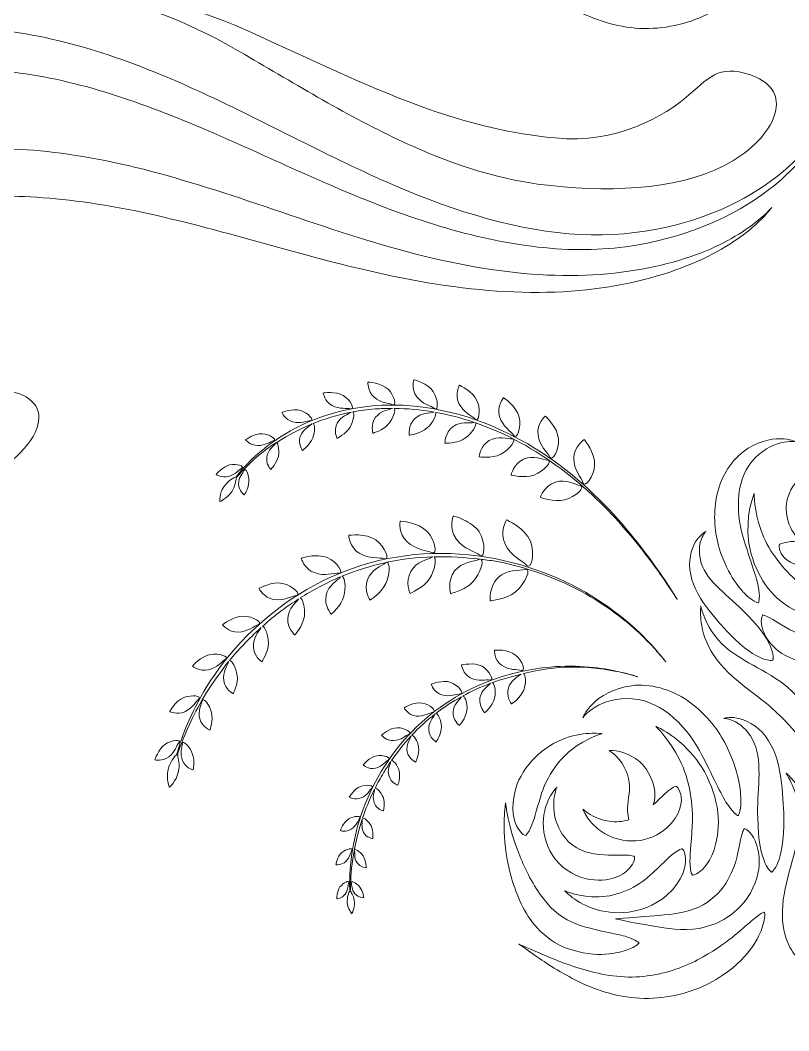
# Model space of a CAD drawing. Extents: x 359 to 483, y -510 to -85.
# Drawn here: x 398.54 to 419.09, y -264.51 to -237.5 of the extents above; entities that cross this region are included whole.
import ezdxf

# ---------------------------------------------------------------- set-up
doc = ezdxf.new("R2010")
doc.units = 0
doc.header["$MEASUREMENT"] = 0
doc.layers.add('Layer 1', color=7, linetype='Continuous')

msp = doc.modelspace()

# ---------------------------------------------------------------- linework, layer by layer
at = {"layer": 'Layer 1', "lineweight": 0}
for points, knots in [([(480.384, -236.21), (477.778, -218.221), (471.8, -202.258), (457.192, -190.652), (456.27, -189.919), (455.329, -189.239), (454.378, -188.583), (454.375, -188.577), (454.375, -188.574), (454.372, -188.568), (452.72, -185.571), (444.486, -174.406), (443.343, -166.788), (443.113, -165.25), (443.023, -163.689), (442.923, -162.139), (442.516, -155.827), (442.299, -149.504), (441.696, -143.205), (441.4, -140.11), (441.039, -137.006), (440.409, -133.958), (439.927, -131.628), (439.549, -128.164), (437.361, -126.737), (435.822, -125.733), (433.515, -125.783), (431.765, -125.417), (429.415, -124.926), (427.103, -124.275), (424.81, -123.567), (424.638, -123.514), (424.466, -123.476), (424.294, -123.43), (423.24, -120.997), (423.108, -118.615), (423.164, -117.16), (426.49, -115.522), (428.87, -111.133), (428.857, -105.967), (428.844, -100.129), (425.783, -95.293), (421.768, -94.311), (423.648, -93.525), (424.872, -91.484), (424.391, -89.236), (424.033, -87.566), (422.678, -86.221), (421.006, -85.876), (418.135, -85.282), (415.613, -87.462), (415.619, -90.226), (415.624, -92.127), (416.825, -93.741), (418.506, -94.37), (414.609, -95.495), (411.688, -100.28), (411.702, -106.008), (411.714, -111.174), (414.114, -115.551), (417.448, -117.174), (417.51, -118.618), (417.393, -120.978), (416.37, -123.399), (413.705, -123.916), (411.064, -124.78), (408.486, -125.448), (406.503, -125.963), (404.179, -125.643), (402.395, -126.819), (400.214, -128.258), (399.852, -131.723), (399.381, -134.055), (398.765, -137.106), (398.42, -140.212), (398.138, -143.309), (397.565, -149.61), (397.378, -155.934), (397.001, -162.248), (396.908, -163.799), (396.826, -165.36), (396.603, -166.899), (395.496, -174.522), (387.038, -186.635), (385.4, -189.64), (385.399, -189.643), (385.399, -189.644), (385.397, -189.647), (384.881, -190.029), (384.367, -190.419), (383.86, -190.826), (369.308, -202.502), (363.405, -218.492), (360.884, -236.493), (359.233, -248.287), (359.066, -443.788), (359.066, -443.788), (359.066, -479.813), (384.682, -509.503), (420.707, -509.503), (420.707, -509.503), (420.707, -509.503), (420.707, -509.503), (456.731, -509.503), (482.824, -479.813), (482.824, -443.788), (482.824, -443.788), (482.092, -247.996), (480.384, -236.21)], [0, 0, 0, 0, 1, 1, 1, 2, 2, 2, 3, 3, 3, 4, 4, 4, 5, 5, 5, 6, 6, 6, 7, 7, 7, 8, 8, 8, 9, 9, 9, 10, 10, 10, 11, 11, 11, 12, 12, 12, 13, 13, 13, 14, 14, 14, 15, 15, 15, 16, 16, 16, 17, 17, 17, 18, 18, 18, 19, 19, 19, 20, 20, 20, 21, 21, 21, 22, 22, 22, 23, 23, 23, 24, 24, 24, 25, 25, 25, 26, 26, 26, 27, 27, 27, 28, 28, 28, 29, 29, 29, 30, 30, 30, 31, 31, 31, 32, 32, 32, 33, 33, 33, 34, 34, 34, 35, 35, 35, 36, 36, 36, 36]), ([(412.37, -236.492), (412.678, -236.624), (413.109, -236.81), (413.606, -236.956), (414.101, -237.104), (414.667, -237.195), (415.201, -237.138), (415.738, -237.088), (416.245, -236.908), (416.65, -236.698), (417.461, -236.268), (417.831, -235.862), (418.083, -235.664), (418.325, -235.452), (418.435, -235.417), (418.435, -235.417), (418.435, -235.417), (418.486, -235.523), (418.372, -235.858), (418.251, -236.173), (417.945, -236.797), (416.969, -237.317), (416.485, -237.569), (415.859, -237.738), (415.222, -237.725), (414.579, -237.72), (413.97, -237.519), (413.481, -237.281), (412.988, -237.042), (412.596, -236.777), (412.318, -236.588), (412.043, -236.394), (411.876, -236.276), (411.876, -236.276), (411.876, -236.276), (412.063, -236.358), (412.37, -236.492)], [0, 0, 0, 0, 1, 1, 1, 2, 2, 2, 3, 3, 3, 4, 4, 4, 5, 5, 5, 6, 6, 6, 7, 7, 7, 8, 8, 8, 9, 9, 9, 10, 10, 10, 11, 11, 11, 12, 12, 12, 12]), ([(399.799, -236.942), (400.094, -236.86), (400.539, -236.786), (401.088, -236.812), (402.191, -236.839), (403.653, -237.321), (405.089, -238.001), (406.534, -238.66), (408.051, -239.387), (409.435, -239.87), (410.816, -240.368), (412.055, -240.587), (412.845, -240.648), (414.465, -240.827), (415.789, -240.064), (416.412, -239.506), (416.738, -239.227), (416.939, -239.02), (417.193, -238.924), (417.447, -238.834), (417.764, -238.822), (418.23, -239.036), (418.657, -239.23), (418.837, -239.551), (418.723, -239.98), (418.617, -240.406), (418.202, -240.902), (417.59, -241.262), (416.356, -242.005), (414.508, -242.121), (412.729, -241.922), (411.823, -241.853), (410.444, -241.514), (409.035, -240.873), (407.616, -240.246), (406.157, -239.364), (404.796, -238.57), (403.452, -237.76), (402.125, -237.157), (401.069, -237.011), (400.547, -236.927), (400.108, -236.949), (399.81, -236.996), (399.511, -237.04), (399.347, -237.09), (399.347, -237.09), (399.347, -237.09), (399.503, -237.021), (399.799, -236.942)], [0, 0, 0, 0, 1, 1, 1, 2, 2, 2, 3, 3, 3, 4, 4, 4, 5, 5, 5, 6, 6, 6, 7, 7, 7, 8, 8, 8, 9, 9, 9, 10, 10, 10, 11, 11, 11, 12, 12, 12, 13, 13, 13, 14, 14, 14, 15, 15, 15, 16, 16, 16, 16]), ([(398.422, -249.181), (397.761, -249.783), (396.49, -250.333), (394.899, -250.256), (394.108, -250.217), (393.243, -250.003), (392.414, -249.565), (391.588, -249.115), (390.833, -248.423), (390.302, -247.566), (389.758, -246.716), (389.418, -245.707), (389.326, -244.642), (389.242, -243.583), (389.431, -242.429), (389.965, -241.437), (390.467, -240.429), (391.488, -239.343), (392.914, -238.636), (394.326, -237.928), (396.141, -237.546), (397.997, -237.777), (399.847, -237.972), (401.682, -238.645), (403.417, -239.448), (405.159, -240.251), (406.829, -241.182), (408.513, -241.905), (410.19, -242.635), (411.897, -243.143), (413.509, -243.231), (415.113, -243.315), (416.585, -242.933), (417.691, -242.369), (418.808, -241.804), (419.534, -241.04), (419.937, -240.46), (420.132, -240.163), (420.274, -239.923), (420.347, -239.748), (420.428, -239.577), (420.47, -239.487), (420.47, -239.487), (420.47, -239.487), (420.432, -239.579), (420.36, -239.754), (420.295, -239.933), (420.165, -240.18), (419.983, -240.49), (419.605, -241.095), (418.905, -241.91), (417.786, -242.544), (416.678, -243.177), (415.181, -243.646), (413.496, -243.636), (411.817, -243.621), (410.019, -243.171), (408.273, -242.498), (406.519, -241.833), (404.797, -240.964), (403.066, -240.249), (401.34, -239.53), (399.58, -238.97), (397.897, -238.851), (396.226, -238.7), (394.668, -239.093), (393.476, -239.724), (392.277, -240.358), (391.49, -241.245), (391.102, -242.024), (390.26, -243.583), (390.708, -245.501), (391.641, -246.633), (392.575, -247.822), (393.891, -248.165), (394.956, -248.142), (396.038, -248.114), (396.851, -247.796), (397.436, -247.605), (398.024, -247.415), (398.472, -247.334), (398.849, -247.685), (399.192, -247.997), (399.097, -248.569), (398.422, -249.181)], [0, 0, 0, 0, 1, 1, 1, 2, 2, 2, 3, 3, 3, 4, 4, 4, 5, 5, 5, 6, 6, 6, 7, 7, 7, 8, 8, 8, 9, 9, 9, 10, 10, 10, 11, 11, 11, 12, 12, 12, 13, 13, 13, 14, 14, 14, 15, 15, 15, 16, 16, 16, 17, 17, 17, 18, 18, 18, 19, 19, 19, 20, 20, 20, 21, 21, 21, 22, 22, 22, 23, 23, 23, 24, 24, 24, 25, 25, 25, 26, 26, 26, 27, 27, 27, 28, 28, 28, 28]), ([(394.289, -244.407), (394.392, -244.583), (394.574, -244.714), (394.797, -244.803), (395.294, -245.001), (395.845, -245.018), (396.179, -245.105), (396.523, -245.199), (396.814, -245.345), (397.093, -245.773), (397.354, -246.162), (397.176, -246.648), (396.536, -246.93), (395.908, -247.192), (394.933, -247.266), (393.822, -246.679), (393.262, -246.372), (392.671, -245.793), (392.459, -244.961), (392.241, -244.134), (392.519, -243.203), (393.07, -242.614), (393.6, -242.024), (394.258, -241.687), (394.923, -241.438), (395.593, -241.196), (396.302, -241.057), (397.013, -240.986), (398.445, -240.816), (400.615, -241.09), (402.903, -241.784), (405.2, -242.457), (407.629, -243.463), (410.016, -243.962), (411.205, -244.216), (412.379, -244.349), (413.455, -244.325), (414.532, -244.3), (415.512, -244.132), (416.303, -243.875), (417.1, -243.628), (417.699, -243.283), (418.079, -243.003), (418.458, -242.717), (418.633, -242.513), (418.633, -242.513), (418.633, -242.513), (418.589, -242.563), (418.506, -242.658), (418.426, -242.757), (418.292, -242.886), (418.114, -243.046), (417.751, -243.357), (417.167, -243.752), (416.371, -244.063), (415.58, -244.384), (414.588, -244.627), (413.478, -244.729), (412.366, -244.83), (411.145, -244.774), (409.903, -244.592), (407.411, -244.235), (404.877, -243.361), (402.625, -242.827), (400.372, -242.267), (398.364, -242.11), (397.143, -242.259), (395.938, -242.363), (394.766, -242.932), (394.349, -243.627), (394.156, -243.946), (394.191, -244.234), (394.289, -244.407)], [0, 0, 0, 0, 1, 1, 1, 2, 2, 2, 3, 3, 3, 4, 4, 4, 5, 5, 5, 6, 6, 6, 7, 7, 7, 8, 8, 8, 9, 9, 9, 10, 10, 10, 11, 11, 11, 12, 12, 12, 13, 13, 13, 14, 14, 14, 15, 15, 15, 16, 16, 16, 17, 17, 17, 18, 18, 18, 19, 19, 19, 20, 20, 20, 21, 21, 21, 22, 22, 22, 23, 23, 23, 24, 24, 24, 24]), ([(408.502, -247.783), (408.394, -247.729), (408.186, -247.74), (408.002, -247.575), (407.815, -247.415), (407.84, -247.174), (407.84, -247.174), (407.84, -247.174), (408.199, -247.192), (408.378, -247.368), (408.558, -247.545), (408.606, -247.834), (408.502, -247.783)], [0, 0, 0, 0, 1, 1, 1, 2, 2, 2, 3, 3, 3, 4, 4, 4, 4]), ([(409.62, -247.884), (409.519, -247.81), (409.3, -247.771), (409.144, -247.566), (408.986, -247.357), (409.068, -247.111), (409.068, -247.111), (409.068, -247.111), (409.437, -247.205), (409.583, -247.427), (409.731, -247.645), (409.717, -247.962), (409.62, -247.884)], [0, 0, 0, 0, 1, 1, 1, 2, 2, 2, 3, 3, 3, 4, 4, 4, 4]), ([(410.706, -248.167), (410.615, -248.068), (410.391, -247.993), (410.271, -247.745), (410.147, -247.501), (410.286, -247.26), (410.286, -247.26), (410.286, -247.26), (410.65, -247.426), (410.759, -247.684), (410.869, -247.94), (410.793, -248.262), (410.706, -248.167)], [0, 0, 0, 0, 1, 1, 1, 2, 2, 2, 3, 3, 3, 4, 4, 4, 4]), ([(407.384, -247.886), (407.275, -247.865), (407.085, -247.906), (406.882, -247.801), (406.676, -247.692), (406.644, -247.468), (406.644, -247.468), (406.644, -247.468), (406.974, -247.41), (407.179, -247.536), (407.382, -247.654), (407.491, -247.915), (407.384, -247.886)], [0, 0, 0, 0, 1, 1, 1, 2, 2, 2, 3, 3, 3, 4, 4, 4, 4]), ([(411.738, -248.605), (411.66, -248.49), (411.439, -248.37), (411.357, -248.095), (411.273, -247.817), (411.462, -247.591), (411.462, -247.591), (411.462, -247.591), (411.812, -247.827), (411.88, -248.111), (411.949, -248.396), (411.812, -248.721), (411.738, -248.605)], [0, 0, 0, 0, 1, 1, 1, 2, 2, 2, 3, 3, 3, 4, 4, 4, 4]), ([(410.71, -248.265), (410.764, -248.311), (410.62, -248.551), (410.431, -248.678), (410.214, -248.821), (409.896, -248.809), (409.896, -248.809), (409.896, -248.809), (409.893, -248.533), (410.104, -248.371), (410.318, -248.215), (410.547, -248.278), (410.674, -248.259), (410.682, -248.259), (410.686, -248.259), (410.69, -248.258), (410.343, -248.139), (409.99, -248.045), (409.641, -247.984), (409.687, -248.031), (409.583, -248.258), (409.426, -248.399), (409.24, -248.561), (408.944, -248.592), (408.944, -248.592), (408.944, -248.592), (408.906, -248.334), (409.084, -248.159), (409.265, -247.98), (409.486, -248.016), (409.603, -247.978), (409.603, -247.978), (409.607, -247.977), (409.607, -247.977), (409.244, -247.914), (408.885, -247.882), (408.54, -247.878), (408.584, -247.919), (408.517, -248.144), (408.392, -248.292), (408.242, -248.47), (407.973, -248.541), (407.973, -248.541), (407.973, -248.541), (407.902, -248.308), (408.043, -248.117), (408.186, -247.933), (408.393, -247.924), (408.498, -247.878), (408.339, -247.875), (408.183, -247.886), (408.031, -247.894), (407.822, -247.912), (407.625, -247.937), (407.437, -247.972), (407.483, -248.005), (407.453, -248.218), (407.362, -248.379), (407.25, -248.564), (407.012, -248.676), (407.012, -248.676), (407.012, -248.676), (406.912, -248.472), (407.015, -248.274), (407.117, -248.075), (407.307, -248.044), (407.396, -247.978), (407.006, -248.055), (406.667, -248.164), (406.371, -248.282), (406.421, -248.292), (406.428, -248.507), (406.364, -248.669), (406.29, -248.863), (406.086, -249.001), (406.086, -249.001), (406.086, -249.001), (405.964, -248.826), (406.03, -248.627), (406.1, -248.43), (406.27, -248.363), (406.343, -248.293), (406.343, -248.293), (406.344, -248.293), (406.344, -248.293), (404.916, -248.915), (404.518, -249.546), (404.326, -249.72), (404.327, -249.724), (404.327, -249.73), (404.324, -249.738), (404.286, -249.821), (404.308, -249.948), (404.189, -250.117), (404.072, -250.285), (403.879, -250.371), (403.879, -250.371), (403.879, -250.371), (403.86, -250.155), (403.987, -249.973), (404.086, -249.829), (404.259, -249.712), (404.312, -249.713), (404.42, -249.574), (404.634, -249.281), (405.166, -248.872), (405.694, -248.483), (406.581, -247.933), (408.024, -247.805), (408.993, -247.727), (410.124, -247.912), (411.164, -248.357), (412.209, -248.791), (413.149, -249.472), (413.881, -250.178), (414.62, -250.883), (415.167, -251.601), (415.538, -252.125), (415.908, -252.651), (416.107, -252.985), (416.107, -252.985), (416.107, -252.985), (415.975, -252.786), (415.746, -252.443), (415.51, -252.104), (415.167, -251.628), (414.709, -251.103), (413.814, -250.05), (412.38, -248.82), (410.71, -248.265)], [0, 0, 0, 0, 1, 1, 1, 2, 2, 2, 3, 3, 3, 4, 4, 4, 5, 5, 5, 6, 6, 6, 7, 7, 7, 8, 8, 8, 9, 9, 9, 10, 10, 10, 11, 11, 11, 12, 12, 12, 13, 13, 13, 14, 14, 14, 15, 15, 15, 16, 16, 16, 17, 17, 17, 18, 18, 18, 19, 19, 19, 20, 20, 20, 21, 21, 21, 22, 22, 22, 23, 23, 23, 24, 24, 24, 25, 25, 25, 26, 26, 26, 27, 27, 27, 28, 28, 28, 29, 29, 29, 30, 30, 30, 31, 31, 31, 32, 32, 32, 33, 33, 33, 34, 34, 34, 35, 35, 35, 36, 36, 36, 37, 37, 37, 38, 38, 38, 39, 39, 39, 40, 40, 40, 41, 41, 41, 42, 42, 42, 43, 43, 43, 43]), ([(406.309, -248.21), (406.202, -248.208), (406.043, -248.294), (405.832, -248.236), (405.619, -248.18), (405.54, -247.988), (405.54, -247.988), (405.54, -247.988), (405.829, -247.87), (406.041, -247.936), (406.256, -248.006), (406.411, -248.211), (406.309, -248.21)], [0, 0, 0, 0, 1, 1, 1, 2, 2, 2, 3, 3, 3, 4, 4, 4, 4]), ([(412.931, -248.689), (412.958, -248.994), (412.762, -249.308), (412.702, -249.179), (412.639, -249.045), (412.425, -248.889), (412.385, -248.588), (412.341, -248.289), (412.578, -248.083), (412.578, -248.083), (412.578, -248.083), (412.908, -248.38), (412.931, -248.689)], [0, 0, 0, 0, 1, 1, 1, 2, 2, 2, 3, 3, 3, 4, 4, 4, 4]), ([(405.319, -248.74), (405.227, -248.769), (405.095, -248.872), (404.893, -248.872), (404.688, -248.871), (404.568, -248.718), (404.568, -248.718), (404.568, -248.718), (404.799, -248.545), (405.012, -248.56), (405.221, -248.568), (405.413, -248.719), (405.319, -248.74)], [0, 0, 0, 0, 1, 1, 1, 2, 2, 2, 3, 3, 3, 4, 4, 4, 4]), ([(410.808, -249.171), (410.808, -249.171), (410.841, -248.878), (411.081, -248.739), (411.326, -248.599), (411.557, -248.7), (411.693, -248.693), (411.831, -248.69), (411.634, -248.98), (411.388, -249.104), (411.141, -249.228), (410.808, -249.171), (410.808, -249.171)], [0, 0, 0, 0, 1, 1, 1, 2, 2, 2, 3, 3, 3, 4, 4, 4, 4]), ([(413.899, -249.389), (413.88, -249.71), (413.631, -250.011), (413.587, -249.867), (413.54, -249.719), (413.339, -249.526), (413.341, -249.21), (413.342, -248.89), (413.621, -248.713), (413.621, -248.713), (413.621, -248.713), (413.917, -249.069), (413.899, -249.389)], [0, 0, 0, 0, 1, 1, 1, 2, 2, 2, 3, 3, 3, 4, 4, 4, 4]), ([(418.876, -248.8), (418.643, -248.852), (418.34, -249.016), (418.111, -249.292), (417.624, -249.845), (417.688, -250.786), (417.897, -251.416), (418.103, -252.067), (418.258, -252.474), (418.287, -252.73), (418.325, -252.984), (418.277, -253.076), (418.277, -253.076), (418.277, -253.076), (418.173, -253.069), (417.98, -252.895), (417.798, -252.716), (417.477, -252.389), (417.229, -251.613), (417.112, -251.223), (417.061, -250.732), (417.158, -250.25), (417.247, -249.768), (417.518, -249.302), (417.872, -249.038), (418.221, -248.77), (418.605, -248.681), (418.865, -248.691), (419.129, -248.695), (419.268, -248.767), (419.268, -248.767), (419.268, -248.767), (419.112, -248.739), (418.876, -248.8)], [0, 0, 0, 0, 1, 1, 1, 2, 2, 2, 3, 3, 3, 4, 4, 4, 5, 5, 5, 6, 6, 6, 7, 7, 7, 8, 8, 8, 9, 9, 9, 10, 10, 10, 11, 11, 11, 11]), ([(405.136, -249.174), (405.166, -248.975), (405.317, -248.895), (405.369, -248.813), (405.426, -248.736), (405.481, -248.969), (405.445, -249.16), (405.403, -249.345), (405.242, -249.508), (405.242, -249.508), (405.242, -249.508), (405.105, -249.369), (405.136, -249.174)], [0, 0, 0, 0, 1, 1, 1, 2, 2, 2, 3, 3, 3, 4, 4, 4, 4]), ([(411.663, -249.658), (411.663, -249.658), (411.731, -249.355), (412.001, -249.235), (412.271, -249.12), (412.502, -249.251), (412.645, -249.262), (412.791, -249.272), (412.55, -249.556), (412.278, -249.659), (412.006, -249.757), (411.663, -249.658), (411.663, -249.658)], [0, 0, 0, 0, 1, 1, 1, 2, 2, 2, 3, 3, 3, 4, 4, 4, 4]), ([(404.468, -249.473), (404.385, -249.516), (404.303, -249.647), (404.116, -249.695), (403.928, -249.746), (403.783, -249.646), (403.783, -249.646), (403.783, -249.646), (403.951, -249.438), (404.142, -249.391), (404.337, -249.348), (404.548, -249.431), (404.468, -249.473)], [0, 0, 0, 0, 1, 1, 1, 2, 2, 2, 3, 3, 3, 4, 4, 4, 4]), ([(404.38, -249.901), (404.379, -249.717), (404.492, -249.61), (404.532, -249.532), (404.57, -249.451), (404.658, -249.658), (404.654, -249.836), (404.654, -250.017), (404.533, -250.191), (404.533, -250.191), (404.533, -250.191), (404.383, -250.084), (404.38, -249.901)], [0, 0, 0, 0, 1, 1, 1, 2, 2, 2, 3, 3, 3, 4, 4, 4, 4]), ([(412.848, -249.847), (413.145, -249.754), (413.371, -249.917), (413.52, -249.943), (413.67, -249.971), (413.391, -250.246), (413.096, -250.322), (412.799, -250.399), (412.45, -250.252), (412.45, -250.252), (412.45, -250.252), (412.556, -249.939), (412.848, -249.847)], [0, 0, 0, 0, 1, 1, 1, 2, 2, 2, 3, 3, 3, 4, 4, 4, 4]), ([(419.405, -250.295), (419.487, -250.573), (419.693, -250.76), (419.851, -250.873), (420.042, -251.007), (420.147, -251.159), (420.204, -251.263), (420.334, -251.192), (420.458, -251.101), (420.555, -250.97), (420.792, -250.676), (420.813, -250.328), (420.813, -250.328), (420.813, -250.328), (420.85, -250.401), (420.882, -250.538), (420.913, -250.674), (420.93, -250.88), (420.873, -251.113), (420.816, -251.344), (420.683, -251.6), (420.464, -251.792), (420.246, -251.989), (419.959, -252.092), (419.712, -252.109), (419.205, -252.132), (418.961, -251.891), (418.884, -251.753), (418.802, -251.603), (418.839, -251.515), (418.839, -251.515), (418.839, -251.515), (418.919, -251.47), (419.057, -251.45), (419.15, -251.434), (419.276, -251.429), (419.425, -251.424), (419.424, -251.423), (419.423, -251.423), (419.422, -251.422), (419.095, -251.195), (418.938, -250.637), (419.057, -250.289), (419.153, -249.926), (419.372, -249.773), (419.372, -249.773), (419.372, -249.773), (419.316, -250.031), (419.405, -250.295)], [0, 0, 0, 0, 1, 1, 1, 2, 2, 2, 3, 3, 3, 4, 4, 4, 5, 5, 5, 6, 6, 6, 7, 7, 7, 8, 8, 8, 9, 9, 9, 10, 10, 10, 11, 11, 11, 12, 12, 12, 13, 13, 13, 14, 14, 14, 15, 15, 15, 16, 16, 16, 16]), ([(417.998, -251.177), (417.977, -250.565), (418.165, -250.156), (418.165, -250.156), (418.165, -250.156), (418.156, -250.606), (418.34, -251.115), (418.513, -251.633), (418.901, -252.133), (419.253, -252.439), (419.599, -252.752), (419.816, -252.931), (419.933, -253.077), (420.052, -253.219), (420.068, -253.312), (420.068, -253.312), (420.068, -253.312), (420.005, -253.387), (419.801, -253.4), (419.605, -253.408), (419.229, -253.356), (418.779, -252.95), (418.319, -252.552), (417.998, -251.782), (417.998, -251.177)], [0, 0, 0, 0, 1, 1, 1, 2, 2, 2, 3, 3, 3, 4, 4, 4, 5, 5, 5, 6, 6, 6, 7, 7, 7, 8, 8, 8, 8]), ([(409.554, -251.737), (409.412, -251.67), (409.125, -251.662), (408.885, -251.447), (408.641, -251.223), (408.698, -250.891), (408.698, -250.891), (408.698, -250.891), (409.191, -250.916), (409.421, -251.168), (409.652, -251.409), (409.691, -251.806), (409.554, -251.737)], [0, 0, 0, 0, 1, 1, 1, 2, 2, 2, 3, 3, 3, 4, 4, 4, 4]), ([(410.833, -251.799), (410.7, -251.693), (410.4, -251.654), (410.198, -251.367), (409.99, -251.092), (410.12, -250.756), (410.12, -250.756), (410.12, -250.756), (410.246, -250.779), (410.396, -250.854), (410.545, -250.926), (410.717, -251.035), (410.812, -251.18), (411, -251.482), (410.96, -251.904), (410.833, -251.799)], [0, 0, 0, 0, 1, 1, 1, 2, 2, 2, 3, 3, 3, 4, 4, 4, 5, 5, 5, 5]), ([(411.546, -250.859), (411.546, -250.859), (412.049, -251.077), (412.182, -251.431), (412.319, -251.774), (412.195, -252.202), (412.082, -252.074), (411.966, -251.937), (411.663, -251.838), (411.507, -251.51), (411.346, -251.177), (411.546, -250.859), (411.546, -250.859)], [0, 0, 0, 0, 1, 1, 1, 2, 2, 2, 3, 3, 3, 4, 4, 4, 4]), ([(408.285, -251.897), (408.137, -251.849), (407.875, -251.914), (407.608, -251.75), (407.337, -251.584), (407.324, -251.27), (407.324, -251.27), (407.324, -251.27), (407.786, -251.205), (408.049, -251.394), (408.312, -251.579), (408.426, -251.939), (408.285, -251.897)], [0, 0, 0, 0, 1, 1, 1, 2, 2, 2, 3, 3, 3, 4, 4, 4, 4]), ([(416.784, -252.107), (416.983, -252.59), (417.611, -252.991), (418.003, -253.42), (418.794, -254.241), (418.663, -254.606), (418.663, -254.606), (418.663, -254.606), (418.293, -254.724), (417.501, -253.904), (417.303, -253.695), (417.093, -253.457), (416.879, -253.171), (416.669, -252.887), (416.483, -252.538), (416.446, -252.188), (416.408, -251.842), (416.513, -251.548), (416.635, -251.385), (416.76, -251.219), (416.871, -251.171), (416.871, -251.171), (416.871, -251.171), (416.786, -251.26), (416.732, -251.434), (416.679, -251.606), (416.681, -251.864), (416.784, -252.107)], [0, 0, 0, 0, 1, 1, 1, 2, 2, 2, 3, 3, 3, 4, 4, 4, 5, 5, 5, 6, 6, 6, 7, 7, 7, 8, 8, 8, 9, 9, 9, 9]), ([(406.856, -253.378), (406.856, -253.378), (406.662, -253.156), (406.72, -252.872), (406.787, -252.601), (407.016, -252.487), (407.105, -252.38), (407.105, -252.38), (407.108, -252.377), (407.108, -252.377), (406.723, -252.544), (406.358, -252.733), (406.027, -252.944), (406.094, -252.956), (406.169, -253.214), (406.14, -253.434), (406.101, -253.692), (405.883, -253.934), (405.883, -253.934), (405.883, -253.934), (405.674, -253.752), (405.696, -253.481), (405.715, -253.206), (405.919, -253.086), (405.986, -252.971), (405.836, -253.073), (405.683, -253.163), (405.548, -253.273), (405.355, -253.416), (405.178, -253.557), (405.017, -253.706), (405.081, -253.709), (405.181, -253.939), (405.178, -254.146), (405.179, -254.399), (404.999, -254.647), (404.999, -254.647), (404.999, -254.647), (404.784, -254.501), (404.775, -254.248), (404.768, -253.997), (404.925, -253.845), (404.982, -253.737), (404.642, -254.037), (404.372, -254.34), (404.136, -254.618), (404.193, -254.601), (404.315, -254.808), (404.344, -255.013), (404.373, -255.249), (404.235, -255.501), (404.235, -255.501), (404.235, -255.501), (404.02, -255.39), (403.982, -255.152), (403.95, -254.917), (404.085, -254.758), (404.114, -254.644), (404.114, -254.644), (404.115, -254.643), (404.115, -254.643), (403.567, -255.335), (403.26, -255.898), (403.076, -256.31), (402.889, -256.722), (402.794, -256.977), (402.748, -257.126), (402.752, -257.129), (402.754, -257.135), (402.754, -257.146), (402.757, -257.251), (402.823, -257.374), (402.767, -257.606), (402.715, -257.837), (402.533, -258.001), (402.533, -258.001), (402.533, -258.001), (402.439, -257.778), (402.494, -257.533), (402.538, -257.341), (402.681, -257.148), (402.731, -257.125), (402.78, -256.928), (402.892, -256.536), (403.227, -255.851), (403.579, -255.186), (404.175, -254.185), (405.488, -253.192), (406.367, -252.528), (407.56, -251.972), (408.845, -251.816), (410.125, -251.64), (411.451, -251.845), (412.533, -252.265), (413.628, -252.669), (414.468, -253.293), (415.006, -253.785), (415.271, -254.038), (415.475, -254.25), (415.6, -254.409), (415.73, -254.564), (415.801, -254.649), (415.801, -254.649), (415.801, -254.649), (415.757, -254.597), (415.674, -254.501), (415.589, -254.407), (415.477, -254.258), (415.306, -254.097), (414.982, -253.757), (414.472, -253.316), (413.79, -252.912), (413.108, -252.509), (412.248, -252.161), (411.301, -251.97), (411.159, -251.944), (411.011, -251.933), (410.866, -251.914), (410.94, -251.964), (410.84, -252.296), (410.65, -252.503), (410.54, -252.63), (410.388, -252.71), (410.265, -252.758), (410.141, -252.803), (410.045, -252.831), (410.045, -252.831), (410.045, -252.831), (409.953, -252.491), (410.156, -252.223), (410.364, -251.968), (410.668, -251.973), (410.817, -251.912), (410.828, -251.908), (410.835, -251.911), (410.844, -251.911), (410.437, -251.861), (410.023, -251.831), (409.606, -251.844), (409.679, -251.881), (409.63, -252.204), (409.483, -252.43), (409.309, -252.684), (408.963, -252.822), (408.963, -252.822), (408.963, -252.822), (408.828, -252.516), (408.982, -252.239), (409.14, -251.954), (409.427, -251.937), (409.558, -251.849), (409.565, -251.845), (409.569, -251.847), (409.575, -251.845), (409.162, -251.859), (408.749, -251.9), (408.347, -251.991), (408.427, -252.004), (408.427, -252.323), (408.321, -252.556), (408.197, -252.821), (407.892, -253.001), (407.892, -253.001), (407.892, -253.001), (407.721, -252.733), (407.827, -252.456), (407.936, -252.174), (408.195, -252.094), (408.308, -252.005), (408.316, -252), (408.319, -251.998), (408.323, -251.996), (407.913, -252.078), (407.521, -252.214), (407.145, -252.363), (407.219, -252.382), (407.258, -252.659), (407.197, -252.894), (407.123, -253.169), (406.856, -253.378), (406.856, -253.378)], [0, 0, 0, 0, 1, 1, 1, 2, 2, 2, 3, 3, 3, 4, 4, 4, 5, 5, 5, 6, 6, 6, 7, 7, 7, 8, 8, 8, 9, 9, 9, 10, 10, 10, 11, 11, 11, 12, 12, 12, 13, 13, 13, 14, 14, 14, 15, 15, 15, 16, 16, 16, 17, 17, 17, 18, 18, 18, 19, 19, 19, 20, 20, 20, 21, 21, 21, 22, 22, 22, 23, 23, 23, 24, 24, 24, 25, 25, 25, 26, 26, 26, 27, 27, 27, 28, 28, 28, 29, 29, 29, 30, 30, 30, 31, 31, 31, 32, 32, 32, 33, 33, 33, 34, 34, 34, 35, 35, 35, 36, 36, 36, 37, 37, 37, 38, 38, 38, 39, 39, 39, 40, 40, 40, 41, 41, 41, 42, 42, 42, 43, 43, 43, 44, 44, 44, 45, 45, 45, 46, 46, 46, 47, 47, 47, 48, 48, 48, 49, 49, 49, 50, 50, 50, 51, 51, 51, 52, 52, 52, 53, 53, 53, 54, 54, 54, 55, 55, 55, 56, 56, 56, 57, 57, 57, 58, 58, 58, 59, 59, 59, 60, 60, 60, 60]), ([(407.063, -252.28), (406.92, -252.27), (406.691, -252.379), (406.409, -252.268), (406.131, -252.173), (406.057, -251.884), (406.057, -251.884), (406.057, -251.884), (406.155, -251.842), (406.296, -251.828), (406.435, -251.811), (406.608, -251.809), (406.746, -251.865), (407.022, -251.98), (407.205, -252.297), (407.063, -252.28)], [0, 0, 0, 0, 1, 1, 1, 2, 2, 2, 3, 3, 3, 4, 4, 4, 5, 5, 5, 5]), ([(411.786, -252.778), (411.522, -252.987), (411.11, -253.02), (411.11, -253.02), (411.11, -253.02), (411.066, -252.645), (411.315, -252.407), (411.57, -252.166), (411.884, -252.222), (412.048, -252.185), (412.219, -252.143), (412.052, -252.557), (411.786, -252.778)], [0, 0, 0, 0, 1, 1, 1, 2, 2, 2, 3, 3, 3, 4, 4, 4, 4]), ([(404.927, -252.693), (404.927, -252.693), (405.274, -252.491), (405.558, -252.556), (405.838, -252.614), (406.062, -252.86), (405.932, -252.877), (405.8, -252.899), (405.596, -253.022), (405.326, -252.984), (405.049, -252.942), (404.927, -252.693), (404.927, -252.693)], [0, 0, 0, 0, 1, 1, 1, 2, 2, 2, 3, 3, 3, 4, 4, 4, 4]), ([(418.37, -253.712), (418.323, -253.474), (418.393, -253.397), (418.393, -253.397), (418.393, -253.397), (418.49, -253.413), (418.66, -253.52), (418.838, -253.615), (419.083, -253.826), (419.551, -253.964), (420.568, -254.466), (422.105, -252.634), (422.12, -252.751), (422.12, -252.751), (421.853, -253.184), (421.464, -253.738), (421.263, -254.012), (420.992, -254.332), (420.59, -254.521), (420.197, -254.71), (419.739, -254.738), (419.371, -254.637), (418.619, -254.407), (418.423, -253.925), (418.37, -253.712)], [0, 0, 0, 0, 1, 1, 1, 2, 2, 2, 3, 3, 3, 4, 4, 4, 5, 5, 5, 6, 6, 6, 7, 7, 7, 8, 8, 8, 8]), ([(416.737, -253.51), (416.718, -253.289), (416.736, -253.158), (416.736, -253.158), (416.736, -253.158), (416.762, -253.289), (416.843, -253.485), (416.923, -253.679), (417.068, -253.937), (417.291, -254.158), (417.729, -254.612), (418.512, -254.865), (419.064, -255.338), (419.61, -255.806), (419.723, -256.31), (419.686, -256.551), (419.652, -256.803), (419.554, -256.847), (419.554, -256.847), (419.554, -256.847), (419.473, -256.792), (419.348, -256.635), (419.217, -256.479), (419.042, -256.244), (418.609, -255.866), (418.198, -255.495), (417.397, -255.029), (417.014, -254.368), (416.825, -254.047), (416.757, -253.73), (416.737, -253.51)], [0, 0, 0, 0, 1, 1, 1, 2, 2, 2, 3, 3, 3, 4, 4, 4, 5, 5, 5, 6, 6, 6, 7, 7, 7, 8, 8, 8, 9, 9, 9, 10, 10, 10, 10]), ([(403.95, -253.661), (403.95, -253.661), (404.241, -253.425), (404.508, -253.427), (404.78, -253.432), (405.035, -253.616), (404.915, -253.653), (404.79, -253.688), (404.638, -253.85), (404.374, -253.857), (404.108, -253.864), (403.95, -253.661), (403.95, -253.661)], [0, 0, 0, 0, 1, 1, 1, 2, 2, 2, 3, 3, 3, 4, 4, 4, 4]), ([(411.943, -254.886), (411.827, -254.845), (411.614, -254.887), (411.412, -254.742), (411.207, -254.596), (411.221, -254.339), (411.221, -254.339), (411.221, -254.339), (411.589, -254.305), (411.785, -254.47), (411.981, -254.629), (412.053, -254.924), (411.943, -254.886)], [0, 0, 0, 0, 1, 1, 1, 2, 2, 2, 3, 3, 3, 4, 4, 4, 4]), ([(403.149, -254.767), (403.149, -254.767), (403.374, -254.502), (403.621, -254.455), (403.866, -254.403), (404.14, -254.526), (404.034, -254.58), (403.933, -254.64), (403.819, -254.813), (403.573, -254.863), (403.331, -254.92), (403.149, -254.767), (403.149, -254.767)], [0, 0, 0, 0, 1, 1, 1, 2, 2, 2, 3, 3, 3, 4, 4, 4, 4]), ([(410.342, -254.735), (410.342, -254.735), (410.684, -254.656), (410.891, -254.771), (411.1, -254.892), (411.215, -255.158), (411.105, -255.137), (410.991, -255.117), (410.797, -255.189), (410.584, -255.08), (410.371, -254.979), (410.342, -254.735), (410.342, -254.735)], [0, 0, 0, 0, 1, 1, 1, 2, 2, 2, 3, 3, 3, 4, 4, 4, 4]), ([(411.224, -255.62), (411.171, -255.844), (410.958, -256.015), (410.958, -256.015), (410.958, -256.015), (410.793, -255.839), (410.832, -255.612), (410.875, -255.4), (411.041, -255.306), (411.118, -255.224), (410.86, -255.323), (410.608, -255.434), (410.363, -255.571), (410.42, -255.527), (410.507, -255.751), (410.485, -255.951), (410.457, -256.162), (410.282, -256.355), (410.282, -256.355), (410.282, -256.355), (410.105, -256.208), (410.117, -255.992), (410.127, -255.777), (410.282, -255.677), (410.341, -255.586), (410.102, -255.72), (409.865, -255.86), (409.65, -256.032), (409.703, -256.016), (409.799, -256.212), (409.801, -256.388), (409.803, -256.59), (409.661, -256.793), (409.661, -256.793), (409.661, -256.793), (409.478, -256.677), (409.464, -256.473), (409.451, -256.266), (409.588, -256.141), (409.63, -256.052), (409.634, -256.047), (409.637, -256.042), (409.637, -256.042), (409.409, -256.215), (409.204, -256.412), (409.012, -256.612), (409.064, -256.603), (409.167, -256.765), (409.193, -256.929), (409.223, -257.122), (409.11, -257.33), (409.11, -257.33), (409.11, -257.33), (408.928, -257.244), (408.887, -257.05), (408.855, -256.86), (408.966, -256.726), (408.992, -256.634), (408.992, -256.634), (408.993, -256.631), (408.993, -256.631), (408.8, -256.843), (408.623, -257.062), (408.47, -257.284), (408.516, -257.273), (408.632, -257.415), (408.672, -257.563), (408.715, -257.737), (408.638, -257.949), (408.638, -257.949), (408.638, -257.949), (408.459, -257.888), (408.402, -257.711), (408.344, -257.532), (408.439, -257.402), (408.452, -257.311), (408.384, -257.415), (408.312, -257.514), (408.255, -257.618), (408.17, -257.759), (408.094, -257.894), (408.03, -258.029), (408.071, -258.015), (408.193, -258.136), (408.244, -258.269), (408.308, -258.43), (408.253, -258.636), (408.253, -258.636), (408.253, -258.636), (408.08, -258.596), (408.012, -258.436), (407.945, -258.277), (408.007, -258.142), (408.015, -258.058), (407.876, -258.335), (407.777, -258.595), (407.694, -258.831), (407.727, -258.806), (407.855, -258.909), (407.922, -259.034), (407.998, -259.178), (407.968, -259.376), (407.968, -259.376), (407.968, -259.376), (407.804, -259.355), (407.723, -259.211), (407.647, -259.067), (407.695, -258.933), (407.687, -258.853), (407.687, -258.853), (407.687, -258.852), (407.687, -258.852), (407.33, -260.011), (407.39, -260.561), (407.367, -260.768), (407.367, -260.768), (407.373, -260.773), (407.375, -260.78), (407.399, -260.847), (407.469, -260.914), (407.48, -261.078), (407.492, -261.24), (407.406, -261.384), (407.406, -261.384), (407.406, -261.384), (407.3, -261.257), (407.286, -261.086), (407.276, -260.952), (407.328, -260.797), (407.356, -260.771), (407.347, -260.632), (407.336, -260.354), (407.399, -259.837), (407.475, -259.326), (407.625, -258.551), (408.195, -257.582), (408.579, -256.933), (409.166, -256.261), (409.903, -255.774), (410.633, -255.278), (411.49, -254.969), (412.275, -254.847), (413.062, -254.713), (413.771, -254.772), (414.263, -254.856), (414.757, -254.947), (415.043, -255.05), (415.043, -255.05), (415.043, -255.05), (414.866, -254.991), (414.552, -254.923), (414.239, -254.851), (413.783, -254.784), (413.241, -254.79), (412.86, -254.79), (412.433, -254.861), (411.996, -254.966), (412.055, -254.99), (412.075, -255.219), (412.004, -255.405), (411.916, -255.62), (411.674, -255.778), (411.674, -255.778), (411.674, -255.778), (411.524, -255.568), (411.595, -255.343), (411.663, -255.133), (411.837, -255.056), (411.932, -254.984), (411.673, -255.049), (411.414, -255.11), (411.153, -255.209), (411.218, -255.193), (411.274, -255.425), (411.224, -255.62)], [0, 0, 0, 0, 1, 1, 1, 2, 2, 2, 3, 3, 3, 4, 4, 4, 5, 5, 5, 6, 6, 6, 7, 7, 7, 8, 8, 8, 9, 9, 9, 10, 10, 10, 11, 11, 11, 12, 12, 12, 13, 13, 13, 14, 14, 14, 15, 15, 15, 16, 16, 16, 17, 17, 17, 18, 18, 18, 19, 19, 19, 20, 20, 20, 21, 21, 21, 22, 22, 22, 23, 23, 23, 24, 24, 24, 25, 25, 25, 26, 26, 26, 27, 27, 27, 28, 28, 28, 29, 29, 29, 30, 30, 30, 31, 31, 31, 32, 32, 32, 33, 33, 33, 34, 34, 34, 35, 35, 35, 36, 36, 36, 37, 37, 37, 38, 38, 38, 39, 39, 39, 40, 40, 40, 41, 41, 41, 42, 42, 42, 43, 43, 43, 44, 44, 44, 45, 45, 45, 46, 46, 46, 47, 47, 47, 48, 48, 48, 49, 49, 49, 50, 50, 50, 51, 51, 51, 52, 52, 52, 53, 53, 53, 54, 54, 54, 55, 55, 55, 56, 56, 56, 57, 57, 57, 58, 58, 58, 58]), ([(409.532, -255.252), (409.532, -255.252), (409.837, -255.121), (410.053, -255.202), (410.268, -255.278), (410.417, -255.507), (410.312, -255.507), (410.204, -255.511), (410.028, -255.596), (409.815, -255.536), (409.598, -255.473), (409.532, -255.252), (409.532, -255.252)], [0, 0, 0, 0, 1, 1, 1, 2, 2, 2, 3, 3, 3, 4, 4, 4, 4]), ([(417.735, -258.764), (417.735, -258.764), (417.634, -258.728), (417.474, -258.495), (417.305, -258.268), (417.119, -257.822), (416.767, -257.143), (416.435, -256.475), (415.727, -255.68), (414.901, -255.637), (414.5, -255.604), (414.133, -255.718), (413.909, -255.864), (413.678, -256.005), (413.579, -256.15), (413.579, -256.15), (413.579, -256.15), (413.635, -255.985), (413.841, -255.779), (414.039, -255.571), (414.41, -255.346), (414.891, -255.289), (415.372, -255.224), (415.941, -255.381), (416.381, -255.689), (416.829, -255.992), (417.168, -256.416), (417.379, -256.811), (417.789, -257.609), (417.802, -258.115), (417.808, -258.395), (417.801, -258.68), (417.735, -258.764), (417.735, -258.764)], [0, 0, 0, 0, 1, 1, 1, 2, 2, 2, 3, 3, 3, 4, 4, 4, 5, 5, 5, 6, 6, 6, 7, 7, 7, 8, 8, 8, 9, 9, 9, 10, 10, 10, 11, 11, 11, 11]), ([(402.915, -255.608), (403.136, -255.517), (403.404, -255.57), (403.321, -255.641), (403.24, -255.716), (403.152, -255.885), (402.948, -255.984), (402.737, -256.082), (402.54, -255.98), (402.54, -255.98), (402.54, -255.98), (402.687, -255.695), (402.915, -255.608)], [0, 0, 0, 0, 1, 1, 1, 2, 2, 2, 3, 3, 3, 4, 4, 4, 4]), ([(403.616, -256.474), (403.616, -256.474), (403.408, -256.395), (403.345, -256.177), (403.276, -255.954), (403.396, -255.8), (403.408, -255.69), (403.425, -255.581), (403.605, -255.793), (403.658, -256.007), (403.703, -256.218), (403.616, -256.474), (403.616, -256.474)], [0, 0, 0, 0, 1, 1, 1, 2, 2, 2, 3, 3, 3, 4, 4, 4, 4]), ([(408.81, -255.883), (408.81, -255.883), (409.073, -255.713), (409.29, -255.752), (409.505, -255.79), (409.684, -255.976), (409.584, -255.993), (409.479, -256.008), (409.336, -256.124), (409.124, -256.099), (408.909, -256.074), (408.81, -255.883), (408.81, -255.883)], [0, 0, 0, 0, 1, 1, 1, 2, 2, 2, 3, 3, 3, 4, 4, 4, 4]), ([(418.63, -260.271), (418.63, -260.271), (418.279, -260.086), (418.259, -258.82), (418.23, -258.178), (418.403, -257.364), (418.167, -256.823), (418.051, -256.549), (417.845, -256.347), (417.666, -256.257), (417.485, -256.164), (417.349, -256.164), (417.349, -256.164), (417.349, -256.164), (417.474, -256.117), (417.7, -256.153), (417.922, -256.189), (418.229, -256.341), (418.464, -256.641), (418.702, -256.944), (418.823, -257.361), (418.877, -257.747), (418.929, -258.136), (418.948, -258.49), (418.955, -258.81), (418.975, -260.075), (418.63, -260.271), (418.63, -260.271)], [0, 0, 0, 0, 1, 1, 1, 2, 2, 2, 3, 3, 3, 4, 4, 4, 5, 5, 5, 6, 6, 6, 7, 7, 7, 8, 8, 8, 9, 9, 9, 9]), ([(408.201, -256.611), (408.201, -256.611), (408.42, -256.417), (408.624, -256.413), (408.828, -256.408), (409.031, -256.553), (408.938, -256.583), (408.846, -256.617), (408.733, -256.749), (408.527, -256.756), (408.327, -256.772), (408.201, -256.611), (408.201, -256.611)], [0, 0, 0, 0, 1, 1, 1, 2, 2, 2, 3, 3, 3, 4, 4, 4, 4]), ([(413.283, -257), (412.87, -257.313), (412.577, -257.826), (412.458, -258.241), (412.329, -258.653), (412.271, -258.91), (412.196, -259.072), (412.127, -259.233), (412.053, -259.292), (412.053, -259.292), (412.053, -259.292), (411.957, -259.275), (411.85, -259.107), (411.751, -258.945), (411.621, -258.591), (411.796, -258.024), (411.958, -257.448), (412.558, -256.87), (413.117, -256.694), (413.393, -256.593), (413.646, -256.563), (413.822, -256.56), (414, -256.557), (414.103, -256.573), (414.103, -256.573), (414.103, -256.573), (413.681, -256.678), (413.283, -257)], [0, 0, 0, 0, 1, 1, 1, 2, 2, 2, 3, 3, 3, 4, 4, 4, 5, 5, 5, 6, 6, 6, 7, 7, 7, 8, 8, 8, 9, 9, 9, 9]), ([(416.164, -257.26), (415.901, -256.718), (415.535, -256.379), (415.535, -256.379), (415.535, -256.379), (415.999, -256.562), (416.451, -257.062), (416.914, -257.542), (417.251, -258.391), (417.202, -259.058), (417.166, -259.722), (416.923, -260.056), (416.771, -260.206), (416.61, -260.359), (416.51, -260.354), (416.51, -260.354), (416.51, -260.354), (416.458, -260.272), (416.45, -260.071), (416.436, -259.867), (416.479, -259.555), (416.506, -259.029), (416.543, -258.505), (416.445, -257.799), (416.164, -257.26)], [0, 0, 0, 0, 1, 1, 1, 2, 2, 2, 3, 3, 3, 4, 4, 4, 5, 5, 5, 6, 6, 6, 7, 7, 7, 8, 8, 8, 8]), ([(402.142, -257.272), (402.142, -257.272), (402.233, -256.99), (402.41, -256.86), (402.595, -256.732), (402.855, -256.724), (402.789, -256.804), (402.719, -256.884), (402.692, -257.059), (402.517, -257.189), (402.341, -257.32), (402.142, -257.272), (402.142, -257.272)], [0, 0, 0, 0, 1, 1, 1, 2, 2, 2, 3, 3, 3, 4, 4, 4, 4]), ([(403.163, -257.541), (403.163, -257.541), (402.965, -257.489), (402.884, -257.295), (402.803, -257.098), (402.874, -256.936), (402.882, -256.837), (402.887, -256.735), (403.071, -256.911), (403.144, -257.103), (403.225, -257.298), (403.163, -257.541), (403.163, -257.541)], [0, 0, 0, 0, 1, 1, 1, 2, 2, 2, 3, 3, 3, 4, 4, 4, 4]), ([(414.808, -258.269), (414.847, -258.045), (414.846, -257.723), (414.682, -257.446), (414.533, -257.171), (414.285, -257.022), (414.285, -257.022), (414.285, -257.022), (414.575, -256.983), (414.925, -257.196), (415.28, -257.382), (415.577, -257.931), (415.499, -258.355), (415.492, -258.403), (415.477, -258.436), (415.466, -258.477), (415.641, -258.312), (415.766, -258.179), (415.866, -258.101), (415.981, -258.005), (416.069, -257.977), (416.069, -257.977), (416.069, -257.977), (416.157, -258.016), (416.201, -258.194), (416.241, -258.359), (416.231, -258.728), (415.822, -259.098), (415.619, -259.275), (415.32, -259.417), (415.002, -259.436), (414.686, -259.458), (414.385, -259.367), (414.161, -259.235), (413.935, -259.102), (413.784, -258.932), (413.7, -258.804), (413.616, -258.674), (413.586, -258.588), (413.586, -258.588), (413.586, -258.588), (413.865, -258.852), (414.284, -258.91), (414.468, -258.942), (414.646, -258.92), (414.812, -258.874), (414.783, -258.758), (414.756, -258.553), (414.808, -258.269)], [0, 0, 0, 0, 1, 1, 1, 2, 2, 2, 3, 3, 3, 4, 4, 4, 5, 5, 5, 6, 6, 6, 7, 7, 7, 8, 8, 8, 9, 9, 9, 10, 10, 10, 11, 11, 11, 12, 12, 12, 13, 13, 13, 14, 14, 14, 15, 15, 15, 16, 16, 16, 16]), ([(407.711, -257.412), (407.711, -257.412), (407.877, -257.197), (408.072, -257.164), (408.263, -257.127), (408.47, -257.221), (408.392, -257.267), (408.315, -257.315), (408.22, -257.448), (408.039, -257.493), (407.853, -257.538), (407.711, -257.412), (407.711, -257.412)], [0, 0, 0, 0, 1, 1, 1, 2, 2, 2, 3, 3, 3, 4, 4, 4, 4]), ([(419.663, -262.415), (419.698, -262.634), (419.683, -262.734), (419.683, -262.734), (419.683, -262.734), (419.578, -262.768), (419.364, -262.594), (419.156, -262.43), (418.863, -261.953), (418.925, -261.165), (418.988, -260.37), (419.398, -259.548), (419.377, -258.842), (419.374, -258.49), (419.282, -258.174), (419.189, -257.96), (419.095, -257.744), (419.012, -257.623), (419.012, -257.623), (419.012, -257.623), (419.127, -257.712), (419.282, -257.904), (419.436, -258.093), (419.624, -258.397), (419.722, -258.795), (419.928, -259.609), (419.654, -260.594), (419.62, -261.218), (419.575, -261.863), (419.634, -262.193), (419.663, -262.415)], [0, 0, 0, 0, 1, 1, 1, 2, 2, 2, 3, 3, 3, 4, 4, 4, 5, 5, 5, 6, 6, 6, 7, 7, 7, 8, 8, 8, 9, 9, 9, 10, 10, 10, 10]), ([(407.34, -258.267), (407.34, -258.267), (407.466, -258.047), (407.636, -257.981), (407.809, -257.916), (408.018, -257.968), (407.952, -258.022), (407.881, -258.076), (407.825, -258.217), (407.659, -258.287), (407.491, -258.357), (407.34, -258.267), (407.34, -258.267)], [0, 0, 0, 0, 1, 1, 1, 2, 2, 2, 3, 3, 3, 4, 4, 4, 4]), ([(412.718, -258.235), (412.811, -258.076), (412.89, -258.002), (412.89, -258.002), (412.89, -258.002), (412.847, -258.103), (412.82, -258.272), (412.793, -258.44), (412.795, -258.676), (412.871, -258.914), (412.946, -259.151), (413.095, -259.381), (413.281, -259.528), (413.463, -259.677), (413.687, -259.746), (413.883, -259.781), (414.279, -259.841), (414.528, -259.807), (414.7, -259.816), (414.871, -259.817), (414.959, -259.852), (414.959, -259.852), (414.959, -259.852), (414.993, -259.947), (414.87, -260.12), (414.756, -260.277), (414.414, -260.563), (413.764, -260.467), (413.449, -260.414), (413.089, -260.235), (412.854, -259.932), (412.617, -259.635), (412.523, -259.268), (412.526, -258.959), (412.529, -258.647), (412.625, -258.393), (412.718, -258.235)], [0, 0, 0, 0, 1, 1, 1, 2, 2, 2, 3, 3, 3, 4, 4, 4, 5, 5, 5, 6, 6, 6, 7, 7, 7, 8, 8, 8, 9, 9, 9, 10, 10, 10, 11, 11, 11, 12, 12, 12, 12]), ([(411.518, -258.416), (411.518, -258.416), (411.584, -259.074), (411.897, -259.839), (412.052, -260.217), (412.264, -260.633), (412.519, -260.971), (412.777, -261.316), (413.082, -261.533), (413.397, -261.653), (414.037, -261.882), (414.512, -261.908), (414.761, -262.004), (415.019, -262.084), (415.086, -262.165), (415.086, -262.165), (415.086, -262.165), (415.032, -262.257), (414.77, -262.352), (414.511, -262.422), (414.02, -262.604), (413.139, -262.3), (412.701, -262.141), (412.263, -261.742), (412.027, -261.291), (411.778, -260.841), (411.644, -260.366), (411.563, -259.935), (411.404, -259.067), (411.518, -258.416), (411.518, -258.416)], [0, 0, 0, 0, 1, 1, 1, 2, 2, 2, 3, 3, 3, 4, 4, 4, 5, 5, 5, 6, 6, 6, 7, 7, 7, 8, 8, 8, 9, 9, 9, 10, 10, 10, 10]), ([(407.62, -258.831), (407.569, -258.894), (407.538, -259.032), (407.392, -259.122), (407.25, -259.215), (407.097, -259.16), (407.097, -259.16), (407.097, -259.16), (407.178, -258.939), (407.325, -258.85), (407.47, -258.759), (407.674, -258.771), (407.62, -258.831)], [0, 0, 0, 0, 1, 1, 1, 2, 2, 2, 3, 3, 3, 4, 4, 4, 4]), ([(415.756, -261.415), (416.116, -261.384), (416.502, -261.317), (416.796, -261.147), (417.095, -260.98), (417.323, -260.723), (417.461, -260.481), (417.729, -259.991), (417.744, -259.624), (417.8, -259.411), (417.84, -259.192), (417.895, -259.108), (417.895, -259.108), (417.895, -259.108), (418.001, -259.118), (418.141, -259.342), (418.257, -259.551), (418.467, -260.075), (418.063, -260.831), (417.856, -261.193), (417.482, -261.524), (417.033, -261.684), (416.577, -261.85), (416.117, -261.817), (415.746, -261.763), (415.006, -261.641), (414.455, -261.519), (414.455, -261.519), (414.455, -261.519), (415.024, -261.474), (415.756, -261.415)], [0, 0, 0, 0, 1, 1, 1, 2, 2, 2, 3, 3, 3, 4, 4, 4, 5, 5, 5, 6, 6, 6, 7, 7, 7, 8, 8, 8, 9, 9, 9, 10, 10, 10, 10]), ([(407.142, -259.751), (407.264, -259.643), (407.449, -259.615), (407.412, -259.68), (407.376, -259.747), (407.359, -259.876), (407.249, -259.985), (407.134, -260.095), (406.984, -260.073), (406.984, -260.073), (406.984, -260.073), (407.016, -259.858), (407.142, -259.751)], [0, 0, 0, 0, 1, 1, 1, 2, 2, 2, 3, 3, 3, 4, 4, 4, 4]), ([(407.548, -260.021), (407.455, -259.892), (407.496, -259.765), (407.479, -259.692), (407.465, -259.618), (407.63, -259.712), (407.712, -259.839), (407.79, -259.966), (407.79, -260.154), (407.79, -260.154), (407.79, -260.154), (407.638, -260.148), (407.548, -260.021)], [0, 0, 0, 0, 1, 1, 1, 2, 2, 2, 3, 3, 3, 4, 4, 4, 4]), ([(414.009, -260.931), (414.532, -260.924), (415.059, -260.657), (415.372, -260.363), (415.692, -260.078), (415.866, -259.881), (416.009, -259.774), (416.147, -259.665), (416.239, -259.646), (416.239, -259.646), (416.239, -259.646), (416.317, -259.705), (416.331, -259.907), (416.339, -260.099), (416.28, -260.485), (415.827, -260.891), (415.6, -261.086), (415.283, -261.254), (414.939, -261.319), (414.597, -261.388), (414.248, -261.358), (413.963, -261.276), (413.676, -261.193), (413.453, -261.062), (413.31, -260.954), (413.167, -260.845), (413.096, -260.767), (413.096, -260.767), (413.096, -260.767), (413.496, -260.956), (414.009, -260.931)], [0, 0, 0, 0, 1, 1, 1, 2, 2, 2, 3, 3, 3, 4, 4, 4, 5, 5, 5, 6, 6, 6, 7, 7, 7, 8, 8, 8, 9, 9, 9, 10, 10, 10, 10]), ([(407.003, -260.989), (407.003, -260.989), (407.004, -260.788), (407.091, -260.667), (407.184, -260.546), (407.351, -260.484), (407.326, -260.55), (407.298, -260.617), (407.317, -260.737), (407.23, -260.857), (407.143, -260.979), (407.003, -260.989), (407.003, -260.989)], [0, 0, 0, 0, 1, 1, 1, 2, 2, 2, 3, 3, 3, 4, 4, 4, 4]), ([(407.491, -260.85), (407.397, -260.739), (407.41, -260.618), (407.393, -260.552), (407.374, -260.485), (407.532, -260.559), (407.62, -260.669), (407.714, -260.78), (407.725, -260.953), (407.725, -260.953), (407.725, -260.953), (407.584, -260.96), (407.491, -260.85)], [0, 0, 0, 0, 1, 1, 1, 2, 2, 2, 3, 3, 3, 4, 4, 4, 4]), ([(418.372, -261.778), (418.251, -262.092), (417.945, -262.717), (416.969, -263.237), (416.485, -263.489), (415.859, -263.657), (415.222, -263.645), (414.579, -263.64), (413.97, -263.439), (413.481, -263.201), (412.988, -262.962), (412.596, -262.697), (412.318, -262.507), (412.043, -262.313), (411.876, -262.196), (411.876, -262.196), (411.876, -262.196), (412.063, -262.278), (412.37, -262.412), (412.678, -262.544), (413.109, -262.73), (413.606, -262.876), (414.101, -263.024), (414.667, -263.115), (415.201, -263.058), (415.738, -263.007), (416.245, -262.828), (416.65, -262.618), (417.461, -262.188), (417.831, -261.782), (418.083, -261.584), (418.325, -261.372), (418.435, -261.337), (418.435, -261.337), (418.435, -261.337), (418.486, -261.443), (418.372, -261.778)], [0, 0, 0, 0, 1, 1, 1, 2, 2, 2, 3, 3, 3, 4, 4, 4, 5, 5, 5, 6, 6, 6, 7, 7, 7, 8, 8, 8, 9, 9, 9, 10, 10, 10, 11, 11, 11, 12, 12, 12, 12])]:
    msp.add_open_spline(points, degree=3, knots=knots, dxfattribs=at)

doc.saveas('drawing.dxf')
